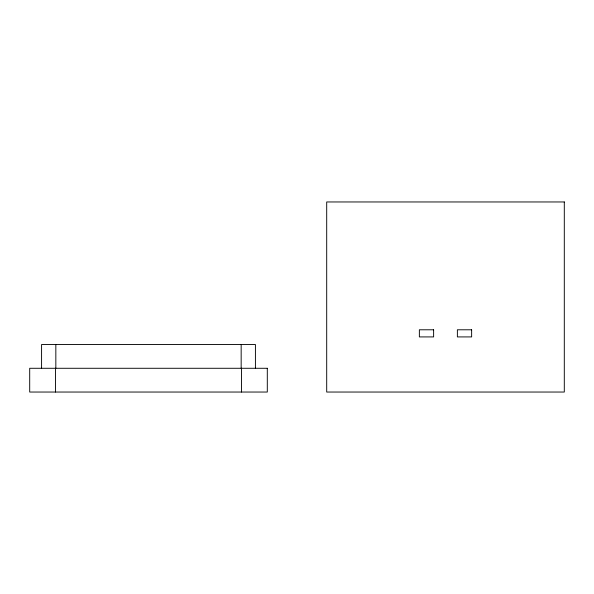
<?xml version="1.0" encoding="UTF-8"?>
<svg xmlns="http://www.w3.org/2000/svg" width="594" height="594" viewBox="0 0 594 594"><rect width="100%" height="100%" fill="white"/><g stroke="black" fill="none" stroke-linecap="round" stroke-linejoin="round"><path stroke-width="0.89" d="M255.42 368.28L255.42 344.52L41.58 344.52L41.58 368.28M241.55 368.28L241.55 392.04M241.164 344.52L241.164 368.28M55.836 344.52L55.836 368.28M55.45 368.28L55.45 392.04M564.3 201.96L326.7 201.96L326.7 392.04L564.3 392.04L564.3 201.96M433.62 329.789L419.364 329.789L419.364 336.917L433.62 336.917L433.62 329.789M471.636 329.789L457.38 329.789L457.38 336.917L471.636 336.917L471.636 329.789M267.3 368.28L29.7 368.28L29.7 392.04L267.3 392.04L267.3 368.28"/></g></svg>
